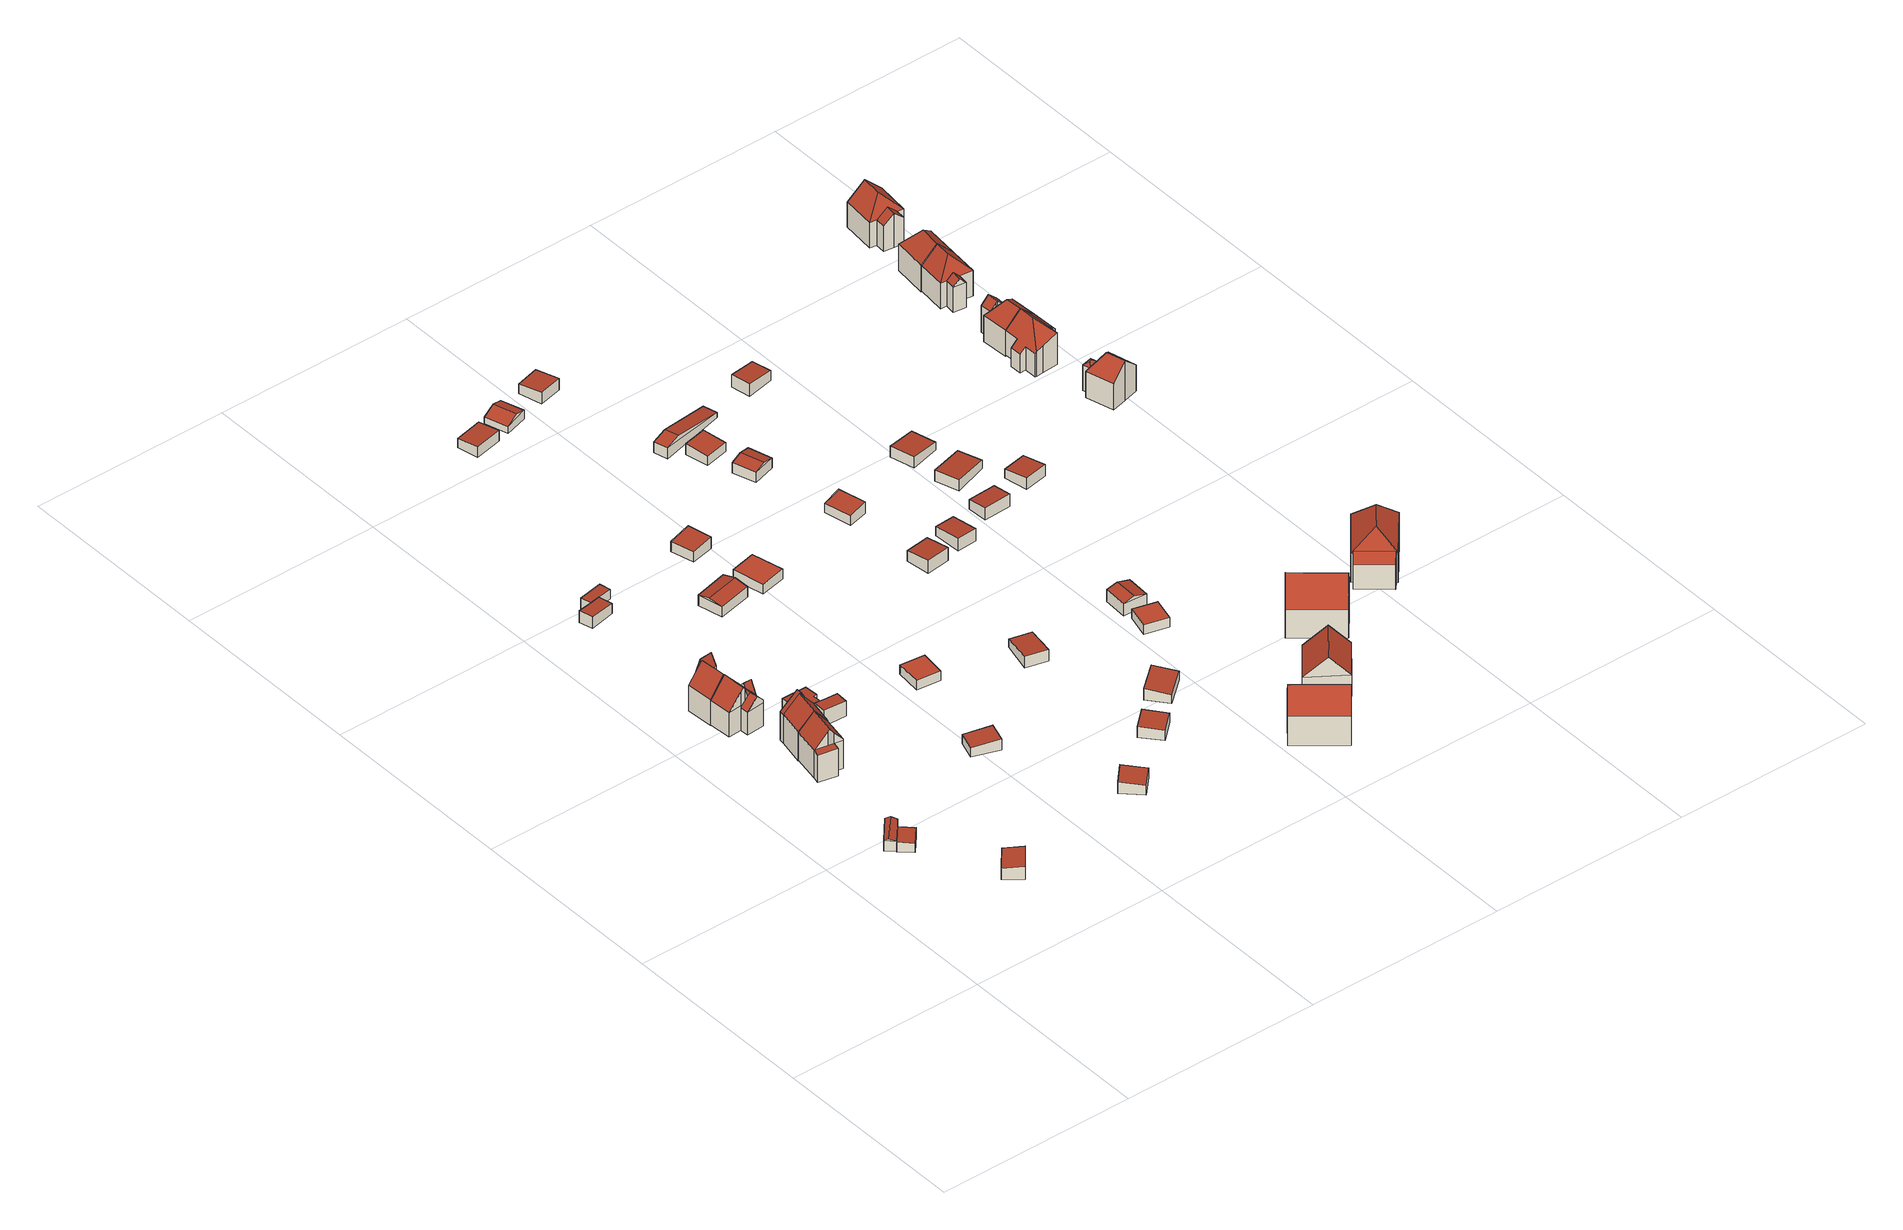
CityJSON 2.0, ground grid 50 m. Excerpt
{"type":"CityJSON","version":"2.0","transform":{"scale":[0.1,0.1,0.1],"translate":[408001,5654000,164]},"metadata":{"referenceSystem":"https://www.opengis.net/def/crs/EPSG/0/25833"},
"CityObjects":{
"building1":{"type":"Building","attributes":{"Dachtyp_tdc":"tdcFreeFormRoof","Gemeindeschluessel":14612000,"Dachneigung":24.01,"QualitaetDacherkennung":64,"Geometrietyp2DReferenz":"3000","measuredHeight":3.29,"function":"31001_9998","roofType":"5000"},"geometry":[{"type":"Solid","lod":"2","boundaries":[[[[0,1,2,3]],[[1,4,5,2]],[[4,6,7,5]],[[6,8,9,7]],[[8,0,3,9]],[[10,11,4,1]],[[8,6,11,10,0]],[[6,4,11]],[[1,0,10]],[[3,2,5,7,9]]]],"semantics":{"surfaces":[{"type":"WallSurface"},{"type":"RoofSurface"},{"type":"GroundSurface"}],"values":[[0,0,0,0,0,1,1,0,0,2]]}}]},
"building2":{"type":"Building","attributes":{"Dachtyp_tdc":"tdcPolyFlatRoof","Gemeindeschluessel":14612000,"Dachneigung":4.8,"QualitaetDacherkennung":74,"Geometrietyp2DReferenz":"3000","measuredHeight":2.7,"function":"31001_9998","roofType":"2100"},"geometry":[{"type":"Solid","lod":"2","boundaries":[[[[12,13,14,15]],[[13,16,17,14]],[[16,18,19,17]],[[18,12,15,19]],[[18,16,13,12]],[[15,14,17,19]]]],"semantics":{"surfaces":[{"type":"WallSurface"},{"type":"RoofSurface"},{"type":"GroundSurface"}],"values":[[0,0,0,0,1,2]]}}]},
"building3":{"type":"Building","attributes":{"Dachtyp_tdc":"tdcPolyFlatRoof","Gemeindeschluessel":14612000,"Dachneigung":5.54,"QualitaetDacherkennung":63,"Geometrietyp2DReferenz":"3000","measuredHeight":3.37,"function":"31001_9998","roofType":"2100"},"geometry":[{"type":"Solid","lod":"2","boundaries":[[[[20,21,22,23]],[[21,24,25,22]],[[24,26,27,25]],[[26,20,23,27]],[[26,24,21,20]],[[23,22,25,27]]]],"semantics":{"surfaces":[{"type":"WallSurface"},{"type":"RoofSurface"},{"type":"GroundSurface"}],"values":[[0,0,0,0,1,2]]}}]},
"building4":{"type":"Building","attributes":{"Gemeindeschluessel":14612000,"Geometrietyp2DReferenz":"3000","function":"31001_9998","roofType":"9999"},"children":["building4-1","building4-2"]},
"building4-1":{"type":"BuildingPart","attributes":{"Dachtyp_tdc":"tdcPolyFlatRoof","Dachneigung":5.91,"QualitaetDacherkennung":67,"Geometrietyp2DReferenz":"3000","measuredHeight":7.47,"roofType":"2100"},"parents":["building4"],"geometry":[{"type":"MultiSurface","lod":"2","boundaries":[[[28,29,30,31,32]],[[33,34,35,36,37]],[[34,28,32,35]],[[34,33,38,29,28]],[[32,31,36,35]]],"semantics":{"surfaces":[{"type":"WallSurface"},{"type":"RoofSurface"},{"type":"GroundSurface"}],"values":[0,0,0,1,2]}}]},
"building4-2":{"type":"BuildingPart","attributes":{"Dachtyp_tdc":"tdcGableRoof","Dachneigung":50.15,"QualitaetDacherkennung":76,"Geometrietyp2DReferenz":"3000","measuredHeight":11.73,"roofType":"3100"},"parents":["building4"],"geometry":[{"type":"MultiSurface","lod":"2","boundaries":[[[39,37,36,40]],[[30,41,42,31]],[[41,43,44,42]],[[43,39,40,44]],[[45,46,47,48,49]],[[30,38,47,46,41]],[[39,49,48,33,37]],[[43,45,49,39]],[[41,46,45,43]],[[40,36,31,42,44]]],"semantics":{"surfaces":[{"type":"WallSurface"},{"type":"RoofSurface"},{"type":"GroundSurface"}],"values":[0,0,0,0,1,1,0,0,0,2]}}]},
"building5":{"type":"Building","attributes":{"Gemeindeschluessel":14612000,"Geometrietyp2DReferenz":"3000","function":"31001_9998","roofType":"9999"},"children":["building5-1","building5-2","building5-3"]},
"building5-1":{"type":"BuildingPart","attributes":{"Dachtyp_tdc":"tdcGableRoof","Dachneigung":64.84,"QualitaetDacherkennung":18,"Geometrietyp2DReferenz":"3000","measuredHeight":7.88,"roofType":"3100"},"parents":["building5"],"geometry":[{"type":"MultiSurface","lod":"2","boundaries":[[[50,51,52,53]],[[50,54,55]],[[54,56,57,58,59,55]],[[51,50,55,59,60,61]],[[62,63,53,52]],[[56,54,63,62]],[[54,50,53,63]]],"semantics":{"surfaces":[{"type":"WallSurface"},{"type":"RoofSurface"},{"type":"GroundSurface"}],"values":[0,0,1,1,2,0,0]}}]},
"building5-2":{"type":"BuildingPart","attributes":{"Dachtyp_tdc":"tdcGableRoof","Dachneigung":49.21,"QualitaetDacherkennung":66,"Geometrietyp2DReferenz":"3000","measuredHeight":11.19,"roofType":"3100"},"parents":["building5"],"geometry":[{"type":"MultiSurface","lod":"2","boundaries":[[[64,65,66]],[[66,65,67,68]],[[66,52,51]],[[66,68,69,70,52]],[[71,72,73,74,75]],[[76,77,78,79]],[[52,70,74,73,80,81,62]],[[72,76,80,73]],[[76,79,81,80]],[[78,77,82,67,65,64,60,58]],[[72,83,82,77,76]],[[71,83,72]]],"semantics":{"surfaces":[{"type":"WallSurface"},{"type":"GroundSurface"},{"type":"RoofSurface"}],"values":[0,0,0,0,0,0,1,0,0,2,2,0]}}]},
"building5-3":{"type":"BuildingPart","attributes":{"Dachtyp_tdc":"tdcGableRoof","Dachneigung":43.68,"QualitaetDacherkennung":61,"Geometrietyp2DReferenz":"3000","measuredHeight":8.79,"roofType":"3100"},"parents":["building5"],"geometry":[{"type":"MultiSurface","lod":"2","boundaries":[[[84,85,86,87]],[[88,89,90,67]],[[85,89,88,91,75]],[[69,68,67,90,84]],[[84,90,89,85]],[[86,74,70,87]],[[85,75,74,86]],[[69,84,87,70]]],"semantics":{"surfaces":[{"type":"WallSurface"},{"type":"RoofSurface"},{"type":"GroundSurface"}],"values":[0,1,1,0,0,2,0,0]}}]},
"building6":{"type":"Building","attributes":{"Gemeindeschluessel":14612000,"Geometrietyp2DReferenz":"3000","function":"31001_9998","roofType":"9999"},"children":["building6-1","building6-2"]},
"building6-1":{"type":"BuildingPart","attributes":{"Dachtyp_tdc":"tdcGableRoof","Dachneigung":47.44,"QualitaetDacherkennung":77,"Geometrietyp2DReferenz":"3000","measuredHeight":11.99,"roofType":"3100"},"parents":["building6"],"geometry":[{"type":"MultiSurface","lod":"2","boundaries":[[[92,93,94,95]],[[93,96,97,94]],[[96,98,99,97]],[[98,100,101,102,99]],[[98,103,104,100]],[[105,106,107,104,103,108]],[[96,108,103,98]],[[93,105,108,96]],[[92,106,105,93]],[[102,95,94,97,99]]],"semantics":{"surfaces":[{"type":"WallSurface"},{"type":"RoofSurface"},{"type":"GroundSurface"}],"values":[0,0,0,0,1,1,0,0,0,2]}}]},
"building6-2":{"type":"BuildingPart","attributes":{"Dachtyp_tdc":"tdcGableRoof","Dachneigung":47.82,"QualitaetDacherkennung":32,"Geometrietyp2DReferenz":"3000","measuredHeight":11.99,"roofType":"3100"},"parents":["building6"],"geometry":[{"type":"MultiSurface","lod":"2","boundaries":[[[109,101,110,107,111,112]],[[113,114,112,111]],[[102,115,116,95]],[[101,109,115,102]],[[109,114,116,115]],[[114,113,106,92,95,116]],[[114,109,112]]],"semantics":{"surfaces":[{"type":"RoofSurface"},{"type":"GroundSurface"},{"type":"WallSurface"}],"values":[0,0,1,2,2,2,2]}}]},
"building7":{"type":"Building","attributes":{"Gemeindeschluessel":14612000,"Geometrietyp2DReferenz":"3000","function":"31001_9998","roofType":"9999"},"children":["building7-1","building7-2"]},
"building7-1":{"type":"BuildingPart","attributes":{"Dachtyp_tdc":"tdcFreeFormRoof","Dachneigung":78.38,"QualitaetDacherkennung":14,"Geometrietyp2DReferenz":"3000","measuredHeight":11.39,"roofType":"5000"},"parents":["building7"],"geometry":[{"type":"MultiSurface","lod":"2","boundaries":[[[117,118,119,120,121]],[[118,122,123,119]],[[122,124,125,126,123]],[[127,124,122]],[[128,127,122,118]],[[128,118,117]],[[127,128,117,129,124]],[[120,119,123,126]]],"semantics":{"surfaces":[{"type":"WallSurface"},{"type":"RoofSurface"},{"type":"GroundSurface"}],"values":[0,0,0,1,1,1,1,2]}}]},
"building7-2":{"type":"BuildingPart","attributes":{"Dachtyp_tdc":"tdcGableRoof","Dachneigung":49.67,"QualitaetDacherkennung":64,"Geometrietyp2DReferenz":"3000","measuredHeight":11.41,"roofType":"3100"},"parents":["building7"],"geometry":[{"type":"MultiSurface","lod":"2","boundaries":[[[130,131,132,133]],[[125,134,135,126]],[[134,130,133,135]],[[130,134,136]],[[131,130,136,137]],[[134,125,129,137,136]],[[133,132,120,126,135]]],"semantics":{"surfaces":[{"type":"WallSurface"},{"type":"RoofSurface"},{"type":"GroundSurface"}],"values":[0,0,0,0,1,1,2]}}]},
"building8":{"type":"Building","attributes":{"Dachtyp_tdc":"tdcPolyFlatRoof","Gemeindeschluessel":14612000,"Dachneigung":2.83,"QualitaetDacherkennung":79,"Geometrietyp2DReferenz":"3000","measuredHeight":3.53,"function":"31001_9998","roofType":"2100"},"geometry":[{"type":"Solid","lod":"2","boundaries":[[[[138,139,140,141]],[[139,142,143,140]],[[142,144,145,143]],[[144,146,147,145]],[[146,148,149,147]],[[148,150,151,149]],[[150,138,141,151]],[[150,148,146,144,142,139,138]],[[141,140,143,145,147,149,151]]]],"semantics":{"surfaces":[{"type":"WallSurface"},{"type":"RoofSurface"},{"type":"GroundSurface"}],"values":[[0,0,0,0,0,0,0,1,2]]}}]},
"building9":{"type":"Building","attributes":{"Dachtyp_tdc":"tdcPolyFlatRoof","Gemeindeschluessel":14612000,"Dachneigung":2.79,"QualitaetDacherkennung":89,"Geometrietyp2DReferenz":"3000","measuredHeight":4.32,"function":"31001_9998","roofType":"2100"},"geometry":[{"type":"Solid","lod":"2","boundaries":[[[[152,153,154,155]],[[153,156,157,154]],[[156,158,159,157]],[[158,160,161,159]],[[160,152,155,161]],[[160,158,156,153,152]],[[155,154,157,159,161]]]],"semantics":{"surfaces":[{"type":"WallSurface"},{"type":"RoofSurface"},{"type":"GroundSurface"}],"values":[[0,0,0,0,0,1,2]]}}]},
"building10":{"type":"Building","attributes":{"Dachtyp_tdc":"tdcPolyFlatRoof","Gemeindeschluessel":14612000,"Dachneigung":3.5,"QualitaetDacherkennung":73,"Geometrietyp2DReferenz":"3000","measuredHeight":3.08,"function":"31001_9998","roofType":"2100"},"geometry":[{"type":"Solid","lod":"2","boundaries":[[[[162,163,164,165]],[[163,166,167,164]],[[166,168,169,167]],[[168,170,171,169]],[[170,162,165,171]],[[170,168,166,163,162]],[[165,164,167,169,171]]]],"semantics":{"surfaces":[{"type":"WallSurface"},{"type":"RoofSurface"},{"type":"GroundSurface"}],"values":[[0,0,0,0,0,1,2]]}}]},
"building11":{"type":"Building","attributes":{"Dachtyp_tdc":"tdcPolyFlatRoof","Gemeindeschluessel":14612000,"Dachneigung":3.48,"QualitaetDacherkennung":73,"Geometrietyp2DReferenz":"3000","measuredHeight":2.92,"function":"31001_9998","roofType":"2100"},"geometry":[{"type":"Solid","lod":"2","boundaries":[[[[172,173,174,175]],[[173,176,177,174]],[[176,178,179,177]],[[178,180,181,179]],[[180,172,175,181]],[[180,178,176,173,172]],[[175,174,177,179,181]]]],"semantics":{"surfaces":[{"type":"WallSurface"},{"type":"RoofSurface"},{"type":"GroundSurface"}],"values":[[0,0,0,0,0,1,2]]}}]},
"building12":{"type":"Building","attributes":{"Dachtyp_tdc":"tdcPolyFlatRoof","Gemeindeschluessel":14612000,"Dachneigung":3.82,"QualitaetDacherkennung":69,"Geometrietyp2DReferenz":"3000","measuredHeight":2.99,"function":"31001_9998","roofType":"2100"},"geometry":[{"type":"Solid","lod":"2","boundaries":[[[[182,183,184,185]],[[183,186,187,184]],[[186,188,189,187]],[[188,182,185,189]],[[188,186,183,182]],[[185,184,187,189]]]],"semantics":{"surfaces":[{"type":"WallSurface"},{"type":"RoofSurface"},{"type":"GroundSurface"}],"values":[[0,0,0,0,1,2]]}}]},
"building13":{"type":"Building","attributes":{"Dachtyp_tdc":"tdcPolyFlatRoof","Gemeindeschluessel":14612000,"Dachneigung":4.58,"QualitaetDacherkennung":80,"Geometrietyp2DReferenz":"3000","measuredHeight":3.08,"function":"31001_9998","roofType":"2100"},"geometry":[{"type":"Solid","lod":"2","boundaries":[[[[190,191,192,193]],[[191,194,195,192]],[[194,196,197,195]],[[196,190,193,197]],[[196,194,191,190]],[[193,192,195,197]]]],"semantics":{"surfaces":[{"type":"WallSurface"},{"type":"RoofSurface"},{"type":"GroundSurface"}],"values":[[0,0,0,0,1,2]]}}]},
"building14":{"type":"Building","attributes":{"Dachtyp_tdc":"tdcGableRoof","Gemeindeschluessel":14612000,"Dachneigung":12.21,"QualitaetDacherkennung":77,"Geometrietyp2DReferenz":"3000","measuredHeight":3.48,"function":"31001_9998","roofType":"3100"},"geometry":[{"type":"Solid","lod":"2","boundaries":[[[[198,199,200,201]],[[199,202,203,200]],[[202,204,205,203]],[[204,198,201,205]],[[202,199,206]],[[198,204,207]],[[199,198,207,206]],[[204,202,206,207]],[[201,200,203,205]]]],"semantics":{"surfaces":[{"type":"WallSurface"},{"type":"RoofSurface"},{"type":"GroundSurface"}],"values":[[0,0,0,0,0,0,1,1,2]]}}]},
"building15":{"type":"Building","attributes":{"Dachtyp_tdc":"tdcPolyFlatRoof","Gemeindeschluessel":14612000,"Dachneigung":0,"QualitaetDacherkennung":63,"Geometrietyp2DReferenz":"3000","measuredHeight":2.54,"function":"31001_9998","roofType":"1000"},"geometry":[{"type":"Solid","lod":"2","boundaries":[[[[208,209,210,211]],[[209,212,213,210]],[[212,214,215,213]],[[214,208,211,215]],[[214,212,209,208]],[[211,210,213,215]]]],"semantics":{"surfaces":[{"type":"WallSurface"},{"type":"RoofSurface"},{"type":"GroundSurface"}],"values":[[0,0,0,0,1,2]]}}]},
"building16":{"type":"Building","attributes":{"Dachtyp_tdc":"tdcPolyFlatRoof","Gemeindeschluessel":14612000,"Dachneigung":0,"QualitaetDacherkennung":84,"Geometrietyp2DReferenz":"3000","measuredHeight":2.6,"function":"31001_9998","roofType":"1000"},"geometry":[{"type":"Solid","lod":"2","boundaries":[[[[216,217,218,219]],[[220,221,222,223]],[[219,218,221,220]],[[218,217,222,221]],[[217,216,223,222]],[[216,219,220,223]]]],"semantics":{"surfaces":[{"type":"RoofSurface"},{"type":"GroundSurface"},{"type":"WallSurface"}],"values":[[0,1,2,2,2,2]]}}]},
"building17":{"type":"Building","attributes":{"Dachtyp_tdc":"tdcPolyFlatRoof","Gemeindeschluessel":14612000,"Dachneigung":4.17,"QualitaetDacherkennung":79,"Geometrietyp2DReferenz":"3000","measuredHeight":3.18,"function":"31001_9998","roofType":"2100"},"geometry":[{"type":"Solid","lod":"2","boundaries":[[[[224,225,226,227]],[[225,228,229,226]],[[228,230,231,229]],[[230,224,227,231]],[[230,228,225,224]],[[227,226,229,231]]]],"semantics":{"surfaces":[{"type":"WallSurface"},{"type":"RoofSurface"},{"type":"GroundSurface"}],"values":[[0,0,0,0,1,2]]}}]},
"building18":{"type":"Building","attributes":{"Dachtyp_tdc":"tdcPolyFlatRoof","Gemeindeschluessel":14612000,"Dachneigung":3.3,"QualitaetDacherkennung":82,"Geometrietyp2DReferenz":"3000","measuredHeight":2.96,"function":"31001_9998","roofType":"2100"},"geometry":[{"type":"Solid","lod":"2","boundaries":[[[[232,233,234,235]],[[233,236,237,234]],[[236,238,239,237]],[[238,232,235,239]],[[238,236,233,232]],[[235,234,237,239]]]],"semantics":{"surfaces":[{"type":"WallSurface"},{"type":"RoofSurface"},{"type":"GroundSurface"}],"values":[[0,0,0,0,1,2]]}}]},
"building19":{"type":"Building","attributes":{"Dachtyp_tdc":"tdcPolyFlatRoof","Gemeindeschluessel":14612000,"Dachneigung":4.35,"QualitaetDacherkennung":88,"Geometrietyp2DReferenz":"3000","measuredHeight":2.86,"function":"31001_9998","roofType":"2100"},"geometry":[{"type":"Solid","lod":"2","boundaries":[[[[240,241,242,243]],[[241,244,245,242]],[[244,246,247,245]],[[246,240,243,247]],[[246,244,241,240]],[[243,242,245,247]]]],"semantics":{"surfaces":[{"type":"WallSurface"},{"type":"RoofSurface"},{"type":"GroundSurface"}],"values":[[0,0,0,0,1,2]]}}]},
"building20":{"type":"Building","attributes":{"Dachtyp_tdc":"tdcPolyFlatRoof","Gemeindeschluessel":14612000,"Dachneigung":5.55,"QualitaetDacherkennung":79,"Geometrietyp2DReferenz":"3000","measuredHeight":3,"function":"31001_9998","roofType":"2100"},"geometry":[{"type":"Solid","lod":"2","boundaries":[[[[248,249,250,251]],[[249,252,253,250]],[[252,254,255,253]],[[252,249,248,254]],[[255,251,250,253]],[[254,248,251,255]]]],"semantics":{"surfaces":[{"type":"WallSurface"},{"type":"RoofSurface"},{"type":"GroundSurface"}],"values":[[0,0,0,1,2,0]]}}]},
"building21":{"type":"Building","attributes":{"Dachtyp_tdc":"tdcPolyFlatRoof","Gemeindeschluessel":14612000,"Dachneigung":6.62,"QualitaetDacherkennung":76,"Geometrietyp2DReferenz":"3000","measuredHeight":3.08,"function":"31001_9998","roofType":"2100"},"geometry":[{"type":"Solid","lod":"2","boundaries":[[[[256,257,258,259]],[[260,261,262,263]],[[261,256,259,262]],[[261,260,257,256]],[[259,258,263,262]],[[257,260,263,258]]]],"semantics":{"surfaces":[{"type":"WallSurface"},{"type":"RoofSurface"},{"type":"GroundSurface"}],"values":[[0,0,0,1,2,0]]}}]},
"building22":{"type":"Building","attributes":{"Dachtyp_tdc":"tdcGableRoof","Gemeindeschluessel":14612000,"Dachneigung":23,"QualitaetDacherkennung":77,"Geometrietyp2DReferenz":"3000","measuredHeight":3.1,"function":"31001_9998","roofType":"3100"},"geometry":[{"type":"Solid","lod":"2","boundaries":[[[[264,265,266,267]],[[265,268,269,266]],[[268,270,271,269]],[[270,264,267,271]],[[268,265,272]],[[264,270,273]],[[265,264,273,272]],[[270,268,272,273]],[[267,266,269,271]]]],"semantics":{"surfaces":[{"type":"WallSurface"},{"type":"RoofSurface"},{"type":"GroundSurface"}],"values":[[0,0,0,0,0,0,1,1,2]]}}]},
"building23":{"type":"Building","attributes":{"Dachtyp_tdc":"tdcGableRoof","Gemeindeschluessel":14612000,"Dachneigung":50.03,"QualitaetDacherkennung":76,"Geometrietyp2DReferenz":"3000","measuredHeight":12.95,"function":"31001_9998","roofType":"3100"},"geometry":[{"type":"Solid","lod":"2","boundaries":[[[[274,275,276,277]],[[275,278,279,276]],[[278,280,281,279]],[[280,274,277,281]],[[278,275,282]],[[274,280,283]],[[275,274,283,282]],[[280,278,282,283]],[[277,276,279,281]]]],"semantics":{"surfaces":[{"type":"WallSurface"},{"type":"RoofSurface"},{"type":"GroundSurface"}],"values":[[0,0,0,0,0,0,1,1,2]]}}]},
"building24":{"type":"Building","attributes":{"Dachtyp_tdc":"tdcPolyFlatRoof","Gemeindeschluessel":14612000,"Dachneigung":6.34,"QualitaetDacherkennung":88,"Geometrietyp2DReferenz":"3000","measuredHeight":3.46,"function":"31001_9998","roofType":"2100"},"geometry":[{"type":"Solid","lod":"2","boundaries":[[[[284,285,286,287]],[[285,288,289,286]],[[288,290,291,289]],[[290,284,287,291]],[[290,288,285,284]],[[287,286,289,291]]]],"semantics":{"surfaces":[{"type":"WallSurface"},{"type":"RoofSurface"},{"type":"GroundSurface"}],"values":[[0,0,0,0,1,2]]}}]},
"building25":{"type":"Building","attributes":{"Dachtyp_tdc":"tdcPolyFlatRoof","Gemeindeschluessel":14612000,"Dachneigung":5.11,"QualitaetDacherkennung":77,"Geometrietyp2DReferenz":"3000","measuredHeight":3.13,"function":"31001_9998","roofType":"2100"},"geometry":[{"type":"Solid","lod":"2","boundaries":[[[[292,293,294,295]],[[293,296,297,294]],[[296,298,299,297]],[[298,292,295,299]],[[298,296,293,292]],[[295,294,297,299]]]],"semantics":{"surfaces":[{"type":"WallSurface"},{"type":"RoofSurface"},{"type":"GroundSurface"}],"values":[[0,0,0,0,1,2]]}}]},
"building26":{"type":"Building","attributes":{"Dachtyp_tdc":"tdcPolyFlatRoof","Gemeindeschluessel":14612000,"Dachneigung":8.3,"QualitaetDacherkennung":82,"Geometrietyp2DReferenz":"3000","measuredHeight":3.28,"function":"31001_9998","roofType":"2100"},"geometry":[{"type":"Solid","lod":"2","boundaries":[[[[300,301,302,303]],[[301,304,305,302]],[[304,306,307,305]],[[306,300,303,307]],[[306,304,301,300]],[[303,302,305,307]]]],"semantics":{"surfaces":[{"type":"WallSurface"},{"type":"RoofSurface"},{"type":"GroundSurface"}],"values":[[0,0,0,0,1,2]]}}]},
"building27":{"type":"Building","attributes":{"Dachtyp_tdc":"tdcPolyFlatRoof","Gemeindeschluessel":14612000,"Dachneigung":5.22,"QualitaetDacherkennung":75,"Geometrietyp2DReferenz":"3000","measuredHeight":2.89,"function":"31001_9998","roofType":"2100"},"geometry":[{"type":"Solid","lod":"2","boundaries":[[[[308,309,310,311]],[[309,312,313,310]],[[312,314,315,313]],[[314,308,311,315]],[[314,312,309,308]],[[311,310,313,315]]]],"semantics":{"surfaces":[{"type":"WallSurface"},{"type":"RoofSurface"},{"type":"GroundSurface"}],"values":[[0,0,0,0,1,2]]}}]},
"building28":{"type":"Building","attributes":{"Dachtyp_tdc":"tdcGableRoof","Gemeindeschluessel":14612000,"Dachneigung":12.99,"QualitaetDacherkennung":86,"Geometrietyp2DReferenz":"3000","measuredHeight":3.36,"function":"31001_9998","roofType":"3100"},"geometry":[{"type":"Solid","lod":"2","boundaries":[[[[316,317,318,319]],[[317,320,321,318]],[[320,322,323,321]],[[322,316,319,323]],[[320,317,324]],[[316,322,325]],[[317,316,325,324]],[[322,320,324,325]],[[319,318,321,323]]]],"semantics":{"surfaces":[{"type":"WallSurface"},{"type":"RoofSurface"},{"type":"GroundSurface"}],"values":[[0,0,0,0,0,0,1,1,2]]}}]},
"building29":{"type":"Building","attributes":{"Dachtyp_tdc":"tdcPolyFlatRoof","Gemeindeschluessel":14612000,"Dachneigung":0,"QualitaetDacherkennung":88,"Geometrietyp2DReferenz":"3000","measuredHeight":2.5,"function":"31001_9998","roofType":"1000"},"geometry":[{"type":"Solid","lod":"2","boundaries":[[[[326,327,328,329]],[[327,330,331,328]],[[330,332,333,331]],[[332,326,329,333]],[[332,330,327,326]],[[329,328,331,333]]]],"semantics":{"surfaces":[{"type":"WallSurface"},{"type":"RoofSurface"},{"type":"GroundSurface"}],"values":[[0,0,0,0,1,2]]}}]},
"building30":{"type":"Building","attributes":{"Dachtyp_tdc":"tdcGableRoof","Gemeindeschluessel":14612000,"Dachneigung":10.14,"QualitaetDacherkennung":20,"Geometrietyp2DReferenz":"3000","measuredHeight":3.67,"function":"31001_9998","roofType":"3100"},"geometry":[{"type":"Solid","lod":"2","boundaries":[[[[334,335,336,337]],[[335,338,339,336]],[[338,340,341,339]],[[340,334,337,341]],[[338,335,342]],[[334,340,343]],[[335,334,343,342]],[[340,338,342,343]],[[337,336,339,341]]]],"semantics":{"surfaces":[{"type":"WallSurface"},{"type":"RoofSurface"},{"type":"GroundSurface"}],"values":[[0,0,0,0,0,0,1,1,2]]}}]},
"building31":{"type":"Building","attributes":{"Dachtyp_tdc":"tdcPolyFlatRoof","Gemeindeschluessel":14612000,"Dachneigung":6.38,"QualitaetDacherkennung":90,"Geometrietyp2DReferenz":"3000","measuredHeight":3.24,"function":"31001_9998","roofType":"2100"},"geometry":[{"type":"Solid","lod":"2","boundaries":[[[[344,345,346,347]],[[345,348,349,346]],[[348,350,351,349]],[[350,344,347,351]],[[350,348,345,344]],[[347,346,349,351]]]],"semantics":{"surfaces":[{"type":"WallSurface"},{"type":"RoofSurface"},{"type":"GroundSurface"}],"values":[[0,0,0,0,1,2]]}}]},
"building32":{"type":"Building","attributes":{"Dachtyp_tdc":"tdcGableRoof","Gemeindeschluessel":14612000,"Dachneigung":17.07,"QualitaetDacherkennung":91,"Geometrietyp2DReferenz":"3000","measuredHeight":3.97,"function":"31001_9998","roofType":"3100"},"geometry":[{"type":"Solid","lod":"2","boundaries":[[[[352,353,354,355]],[[353,356,357,354]],[[356,358,359,357]],[[358,352,355,359]],[[356,353,360]],[[352,358,361]],[[353,352,361,360]],[[358,356,360,361]],[[355,354,357,359]]]],"semantics":{"surfaces":[{"type":"WallSurface"},{"type":"RoofSurface"},{"type":"GroundSurface"}],"values":[[0,0,0,0,0,0,1,1,2]]}}]},
"building33":{"type":"Building","attributes":{"Dachtyp_tdc":"tdcGableRoof","Gemeindeschluessel":14612000,"Dachneigung":44.69,"QualitaetDacherkennung":76,"Geometrietyp2DReferenz":"3000","measuredHeight":10.55,"function":"31001_9998","roofType":"3100"},"geometry":[{"type":"Solid","lod":"2","boundaries":[[[[362,363,364,365]],[[363,366,367,364]],[[366,368,369,367]],[[368,362,365,369]],[[366,363,370]],[[362,368,371]],[[363,362,371,370]],[[368,366,370,371]],[[365,364,367,369]]]],"semantics":{"surfaces":[{"type":"WallSurface"},{"type":"RoofSurface"},{"type":"GroundSurface"}],"values":[[0,0,0,0,0,0,1,1,2]]}}]},
"building34":{"type":"Building","attributes":{"Dachtyp_tdc":"tdcPolyFlatRoof","Gemeindeschluessel":14612000,"Dachneigung":7.95,"QualitaetDacherkennung":84,"Geometrietyp2DReferenz":"3000","measuredHeight":3.22,"function":"31001_9998","roofType":"2100"},"geometry":[{"type":"Solid","lod":"2","boundaries":[[[[372,373,374,375]],[[373,376,377,374]],[[376,378,379,377]],[[378,372,375,379]],[[378,376,373,372]],[[375,374,377,379]]]],"semantics":{"surfaces":[{"type":"WallSurface"},{"type":"RoofSurface"},{"type":"GroundSurface"}],"values":[[0,0,0,0,1,2]]}}]},
"building35":{"type":"Building","attributes":{"Gemeindeschluessel":14612000,"Geometrietyp2DReferenz":"3000","function":"31001_9998","roofType":"9999"},"children":["building35-1","building35-2"]},
"building35-1":{"type":"BuildingPart","attributes":{"Dachtyp_tdc":"tdcGableRoof","Dachneigung":50.55,"QualitaetDacherkennung":81,"Geometrietyp2DReferenz":"3000","measuredHeight":13.5,"roofType":"3100"},"parents":["building35"],"geometry":[{"type":"MultiSurface","lod":"2","boundaries":[[[380,381,382,383,384]],[[381,385,386,382]],[[385,387,388,386]],[[387,389,390,391,388]],[[392,393,394,395,396]],[[387,385,396,395]],[[389,394,393,380]],[[387,395,394,389]],[[380,393,392,381]],[[381,392,396,385]],[[383,382,386,388,391]]],"semantics":{"surfaces":[{"type":"WallSurface"},{"type":"RoofSurface"},{"type":"GroundSurface"}],"values":[0,0,0,0,1,1,0,0,0,0,2]}}]},
"building35-2":{"type":"BuildingPart","attributes":{"Dachtyp_tdc":"tdcPolyFlatRoof","Dachneigung":0,"QualitaetDacherkennung":48,"Geometrietyp2DReferenz":"3000","measuredHeight":4.21,"roofType":"1000"},"parents":["building35"],"geometry":[{"type":"MultiSurface","lod":"2","boundaries":[[[390,397,398,391]],[[397,399,400,398]],[[399,384,383,400]],[[384,399,397,390]],[[391,398,400,383]]],"semantics":{"surfaces":[{"type":"WallSurface"},{"type":"RoofSurface"},{"type":"GroundSurface"}],"values":[0,0,0,1,2]}}]},
"building36":{"type":"Building","attributes":{"Dachtyp_tdc":"tdcPolyFlatRoof","Gemeindeschluessel":14612000,"Dachneigung":4.62,"QualitaetDacherkennung":70,"Geometrietyp2DReferenz":"3000","measuredHeight":2.92,"function":"31001_9998","roofType":"2100"},"geometry":[{"type":"Solid","lod":"2","boundaries":[[[[401,402,403,404]],[[402,405,406,403]],[[405,407,408,406]],[[407,401,404,408]],[[407,405,402,401]],[[404,403,406,408]]]],"semantics":{"surfaces":[{"type":"WallSurface"},{"type":"RoofSurface"},{"type":"GroundSurface"}],"values":[[0,0,0,0,1,2]]}}]},
"building37":{"type":"Building","attributes":{"Dachtyp_tdc":"tdcPolyFlatRoof","Gemeindeschluessel":14612000,"Dachneigung":5.83,"QualitaetDacherkennung":78,"Geometrietyp2DReferenz":"3000","measuredHeight":2.88,"function":"31001_9998","roofType":"2100"},"geometry":[{"type":"Solid","lod":"2","boundaries":[[[[409,410,411,412]],[[410,413,414,411]],[[413,415,416,414]],[[415,409,412,416]],[[415,413,410,409]],[[412,411,414,416]]]],"semantics":{"surfaces":[{"type":"WallSurface"},{"type":"RoofSurface"},{"type":"GroundSurface"}],"values":[[0,0,0,0,1,2]]}}]},
"building38":{"type":"Building","attributes":{"Dachtyp_tdc":"tdcPolyFlatRoof","Gemeindeschluessel":14612000,"Dachneigung":5.61,"QualitaetDacherkennung":47,"Geometrietyp2DReferenz":"3000","measuredHeight":3.31,"function":"31001_9998","roofType":"2100"},"geometry":[{"type":"Solid","lod":"2","boundaries":[[[[417,418,419,420]],[[418,421,422,419]],[[421,423,424,422]],[[423,417,420,424]],[[423,421,418,417]],[[420,419,422,424]]]],"semantics":{"surfaces":[{"type":"WallSurface"},{"type":"RoofSurface"},{"type":"GroundSurface"}],"values":[[0,0,0,0,1,2]]}}]},
"building39":{"type":"Building","attributes":{"Dachtyp_tdc":"tdcPolyFlatRoof","Gemeindeschluessel":14612000,"Dachneigung":5.11,"QualitaetDacherkennung":75,"Geometrietyp2DReferenz":"3000","measuredHeight":2.95,"function":"31001_9998","roofType":"2100"},"geometry":[{"type":"Solid","lod":"2","boundaries":[[[[425,426,427,428]],[[426,429,430,427]],[[429,431,432,430]],[[431,425,428,432]],[[431,429,426,425]],[[428,427,430,432]]]],"semantics":{"surfaces":[{"type":"WallSurface"},{"type":"RoofSurface"},{"type":"GroundSurface"}],"values":[[0,0,0,0,1,2]]}}]},
"building40":{"type":"Building","attributes":{"Gemeindeschluessel":14612000,"Geometrietyp2DReferenz":"3000","function":"31001_9998","roofType":"9999"},"children":["building40-1","building40-2"]},
"building40-1":{"type":"BuildingPart","attributes":{"Dachtyp_tdc":"tdcPolyFlatRoof","Dachneigung":37.31,"QualitaetDacherkennung":26,"Geometrietyp2DReferenz":"3000","measuredHeight":8.36,"roofType":"2100"},"parents":["building40"],"geometry":[{"type":"MultiSurface","lod":"2","boundaries":[[[433,434,435,436,437,438]],[[434,439,440,435]],[[439,441,442,443,444,440]],[[441,439,434,433]],[[436,435,440,444]]],"semantics":{"surfaces":[{"type":"WallSurface"},{"type":"RoofSurface"},{"type":"GroundSurface"}],"values":[0,0,0,1,2]}}]},
"building40-2":{"type":"BuildingPart","attributes":{"Dachtyp_tdc":"tdcHipRoof","Dachneigung":43.69,"QualitaetDacherkennung":75,"Geometrietyp2DReferenz":"3000","measuredHeight":12.65,"roofType":"3200"},"parents":["building40"],"geometry":[{"type":"MultiSurface","lod":"2","boundaries":[[[445,446,447,448]],[[446,449,450,447]],[[449,437,436,450]],[[443,451,452,444]],[[451,445,448,452]],[[453,445,454]],[[451,442,438,455,456]],[[445,451,456,454]],[[455,453,454,456]],[[446,453,455,449]],[[449,455,438,437]],[[443,442,451]],[[445,453,446]],[[448,447,450,436,444,452]]],"semantics":{"surfaces":[{"type":"WallSurface"},{"type":"RoofSurface"},{"type":"GroundSurface"}],"values":[0,0,0,0,0,1,1,1,1,0,0,0,0,2]}}]},
"building41":{"type":"Building","attributes":{"Gemeindeschluessel":14612000,"Geometrietyp2DReferenz":"3000","function":"31001_9998","roofType":"9999"},"children":["building41-1","building41-2"]},
"building41-1":{"type":"BuildingPart","attributes":{"Dachtyp_tdc":"tdcFreeFormRoof","Dachneigung":32.48,"QualitaetDacherkennung":13,"Geometrietyp2DReferenz":"3000","measuredHeight":7.47,"roofType":"5000"},"parents":["building41"],"geometry":[{"type":"MultiSurface","lod":"2","boundaries":[[[457,458,459]],[[460,457,459,461]],[[460,461,462]],[[457,460,462,458]],[[463,464,465,466]],[[462,461,464,463]],[[461,459,465,464]],[[459,458,466,465]]],"semantics":{"surfaces":[{"type":"RoofSurface"},{"type":"GroundSurface"},{"type":"WallSurface"}],"values":[0,0,0,0,1,2,2,2]}}]},
"building41-2":{"type":"BuildingPart","attributes":{"Dachtyp_tdc":"tdcHipAndGableRoof","Dachneigung":41.38,"QualitaetDacherkennung":70,"Geometrietyp2DReferenz":"3000","measuredHeight":10.52,"roofType":"5000"},"parents":["building41"],"geometry":[{"type":"MultiSurface","lod":"2","boundaries":[[[467,468,469,470]],[[468,471,462,463,469]],[[472,466,458]],[[472,473,474,466]],[[473,475,476,474]],[[475,477,478,476]],[[477,467,470,478]],[[473,472,471,468,479]],[[468,467,477,479]],[[477,475,473,479]],[[470,469,463,466,474,476,478]]],"semantics":{"surfaces":[{"type":"WallSurface"},{"type":"RoofSurface"},{"type":"GroundSurface"}],"values":[0,0,0,0,0,0,0,1,1,1,2]}}]},
"building42":{"type":"Building","attributes":{"Gemeindeschluessel":14612000,"Geometrietyp2DReferenz":"3000","function":"31001_9998","roofType":"9999"},"children":["building42-1","building42-2"]},
"building42-1":{"type":"BuildingPart","attributes":{"Dachtyp_tdc":"tdcHipAndGableRoof","Dachneigung":41.53,"QualitaetDacherkennung":53,"Geometrietyp2DReferenz":"3000","measuredHeight":10.2,"roofType":"5000"},"parents":["building42"],"geometry":[{"type":"MultiSurface","lod":"2","boundaries":[[[480,481,482,483]],[[481,484,485,482]],[[484,486,487,485]],[[486,488,489,487]],[[488,490,491,489]],[[492,493,494,495]],[[493,496,497,494]],[[496,498,499,497]],[[498,500,501,499]],[[500,502,503,501]],[[502,480,483,503]],[[498,496,493,504]],[[493,492,490,488,504]],[[488,486,484,481,480,502,500,498,504]],[[483,482,485,487,489,491,495,494,497,499,501,503]]],"semantics":{"surfaces":[{"type":"WallSurface"},{"type":"RoofSurface"},{"type":"GroundSurface"}],"values":[0,0,0,0,0,0,0,0,0,0,0,1,1,1,2]}}]},
"building42-2":{"type":"BuildingPart","attributes":{"Dachtyp_tdc":"tdcPolyFlatRoof","Dachneigung":41.31,"QualitaetDacherkennung":78,"Geometrietyp2DReferenz":"3000","measuredHeight":8.59,"roofType":"2100"},"parents":["building42"],"geometry":[{"type":"MultiSurface","lod":"2","boundaries":[[[505,506,507,491,490]],[[506,508,509,507]],[[508,510,492,495,509]],[[510,508,506,505]],[[491,507,509,495]]],"semantics":{"surfaces":[{"type":"WallSurface"},{"type":"RoofSurface"},{"type":"GroundSurface"}],"values":[0,0,0,1,2]}}]},
"building43":{"type":"Building","attributes":{"Gemeindeschluessel":14612000,"Geometrietyp2DReferenz":"3000","function":"31001_9998","roofType":"9999"},"children":["building43-1","building43-2"]},
"building43-1":{"type":"BuildingPart","attributes":{"Dachtyp_tdc":"tdcGableRoof","Dachneigung":42.87,"QualitaetDacherkennung":74,"Geometrietyp2DReferenz":"3000","measuredHeight":8.9,"roofType":"3100"},"parents":["building43"],"geometry":[{"type":"MultiSurface","lod":"2","boundaries":[[[511,512,513,514]],[[515,516,517,518]],[[515,519,520,516]],[[519,521,522,520]],[[521,523,524,522]],[[523,525,526,524]],[[525,511,514,526]],[[521,519,515,518,527]],[[527,528,512,511,525,523,521]],[[514,513,529,517,516,520,522,524,526]]],"semantics":{"surfaces":[{"type":"WallSurface"},{"type":"RoofSurface"},{"type":"GroundSurface"}],"values":[0,0,0,0,0,0,0,1,1,2]}}]},
"building43-2":{"type":"BuildingPart","attributes":{"Dachtyp_tdc":"tdcHipAndGableRoof","Dachneigung":41.49,"QualitaetDacherkennung":80,"Geometrietyp2DReferenz":"3000","measuredHeight":10.64,"roofType":"5000"},"parents":["building43"],"geometry":[{"type":"MultiSurface","lod":"2","boundaries":[[[486,530,531,532]],[[530,533,534,531]],[[533,518,517,534]],[[535,513,512]],[[535,536,537,513]],[[536,506,538,537]],[[506,488,539,538]],[[488,486,532,539]],[[536,535,528,540,518,533,530,541]],[[530,486,488,541]],[[488,506,536,541]],[[532,531,534,517,529,513,537,538,539]]],"semantics":{"surfaces":[{"type":"WallSurface"},{"type":"RoofSurface"},{"type":"GroundSurface"}],"values":[0,0,0,0,0,0,0,0,1,1,1,2]}}]},
"building44":{"type":"Building","attributes":{"Gemeindeschluessel":14612000,"Geometrietyp2DReferenz":"3000","function":"31001_9998","roofType":"9999"},"children":["building44-1","building44-2"]},
"building44-1":{"type":"BuildingPart","attributes":{"Dachtyp_tdc":"tdcGableRoof","Dachneigung":43.54,"QualitaetDacherkennung":64,"Geometrietyp2DReferenz":"3000","measuredHeight":8.26,"roofType":"3100"},"parents":["building44"],"geometry":[{"type":"MultiSurface","lod":"2","boundaries":[[[542,543,544,545]],[[543,546,547,544]],[[546,548,549,547]],[[542,550,551,543]],[[552,551,550,553]],[[548,553,550,542]],[[546,552,553,548]],[[543,551,552,546]],[[544,547,549,545]]],"semantics":{"surfaces":[{"type":"WallSurface"},{"type":"RoofSurface"},{"type":"GroundSurface"}],"values":[0,0,0,1,1,0,0,0,2]}}]},
"building44-2":{"type":"BuildingPart","attributes":{"Dachtyp_tdc":"tdcHipAndGableRoof","Dachneigung":46.38,"QualitaetDacherkennung":80,"Geometrietyp2DReferenz":"3000","measuredHeight":10.79,"roofType":"5000"},"parents":["building44"],"geometry":[{"type":"MultiSurface","lod":"2","boundaries":[[[554,555,556,557]],[[555,542,545,556]],[[548,558,559,549]],[[558,560,561,559]],[[560,562,563,561]],[[562,554,557,563]],[[558,548,542,555,564]],[[555,554,562,564]],[[562,560,558,564]],[[557,556,545,549,559,561,563]]],"semantics":{"surfaces":[{"type":"WallSurface"},{"type":"RoofSurface"},{"type":"GroundSurface"}],"values":[0,0,0,0,0,0,1,1,1,2]}}]},
"building45":{"type":"Building","attributes":{"Gemeindeschluessel":14612000,"Geometrietyp2DReferenz":"3000","function":"31001_9998","roofType":"9999"},"children":["building45-1","building45-2"]},
"building45-1":{"type":"BuildingPart","attributes":{"Dachtyp_tdc":"tdcPolyFlatRoof","Dachneigung":0,"QualitaetDacherkennung":53,"Geometrietyp2DReferenz":"3000","measuredHeight":4.39,"roofType":"1000"},"parents":["building45"],"geometry":[{"type":"MultiSurface","lod":"2","boundaries":[[[565,566,567,568]],[[566,569,570,567]],[[569,571,572,570]],[[571,569,566,565]],[[568,567,570,572]]],"semantics":{"surfaces":[{"type":"WallSurface"},{"type":"RoofSurface"},{"type":"GroundSurface"}],"values":[0,0,0,1,2]}}]},
"building45-2":{"type":"BuildingPart","attributes":{"Dachtyp_tdc":"tdcHipAndGableRoof","Dachneigung":45.32,"QualitaetDacherkennung":80,"Geometrietyp2DReferenz":"3000","measuredHeight":11.21,"roofType":"5000"},"parents":["building45"],"geometry":[{"type":"MultiSurface","lod":"2","boundaries":[[[573,574,575,576]],[[574,577,568,575]],[[577,565,568]],[[578,572,571]],[[578,579,580,572]],[[579,554,581,580]],[[554,582,583,581]],[[582,573,576,583]],[[579,578,577,574,584]],[[574,573,582,584]],[[582,554,579,584]],[[576,575,568,572,580,581,583]]],"semantics":{"surfaces":[{"type":"WallSurface"},{"type":"RoofSurface"},{"type":"GroundSurface"}],"values":[0,0,0,0,0,0,0,0,1,1,1,2]}}]},
"building46":{"type":"Building","attributes":{"Gemeindeschluessel":14612000,"Geometrietyp2DReferenz":"3000","function":"31001_9998","roofType":"9999"},"children":["building46-1","building46-2"]},
"building46-1":{"type":"BuildingPart","attributes":{"Dachtyp_tdc":"tdcHipAndGableRoof","Dachneigung":44.33,"QualitaetDacherkennung":79,"Geometrietyp2DReferenz":"3000","measuredHeight":10.92,"roofType":"5000"},"parents":["building46"],"geometry":[{"type":"MultiSurface","lod":"2","boundaries":[[[585,586,587,588]],[[586,589,590,587]],[[589,591,592,590]],[[591,593,594,592]],[[586,585,595,596,597,598,599]],[[598,593,591,599]],[[591,589,586,599]],[[594,600,601,602,588,587,590,592]],[[593,598,600,594]],[[598,597,601,600]]],"semantics":{"surfaces":[{"type":"WallSurface"},{"type":"RoofSurface"},{"type":"GroundSurface"}],"values":[0,0,0,0,1,1,1,2,0,0]}}]},
"building46-2":{"type":"BuildingPart","attributes":{"Dachtyp_tdc":"tdcGableRoof","Dachneigung":42.67,"QualitaetDacherkennung":52,"Geometrietyp2DReferenz":"3000","measuredHeight":9.14,"roofType":"3100"},"parents":["building46"],"geometry":[{"type":"MultiSurface","lod":"2","boundaries":[[[603,604,605,601,597]],[[604,606,607,605]],[[606,608,609,607]],[[608,585,588,609]],[[606,604,603,610]],[[610,595,585,608,606]],[[602,601,605,607,609,588]]],"semantics":{"surfaces":[{"type":"WallSurface"},{"type":"RoofSurface"},{"type":"GroundSurface"}],"values":[0,0,0,0,1,1,2]}}]}
},
"vertices":[
[22,293,197],[1,311,199],[1,311,172],[22,293,172],[51,368,199],[51,368,172],[72,350,197],[72,350,172],[57,333,197],[57,333,172],[9,303,204],[60,360,204],
[57,333,196],[87,307,193],[87,307,169],[57,333,169],[51,267,193],[51,267,169],[22,293,196],[22,293,169],
[189,71,182],[150,103,177],[150,103,148],[189,71,148],[195,157,177],[195,157,148],[233,125,182],[233,125,148],
[54,593,228],[58,610,230],[58,610,229],[58,610,155],[54,593,155],[105,601,230],[102,584,228],[102,584,155],[105,601,155],[105,601,229],[59,610,230],
[126,597,229],[126,597,155],[71,678,229],[71,678,155],[139,664,229],[139,664,155],[139,664,233],[107,670,273],[94,603,273],[105,601,258],[126,597,233],
[113,863,176],[93,862,176],[93,862,145],[113,863,145],[111,904,204],[112,885,224],[90,903,204],[91,897,210],[91,893,214],[92,884,224],[92,880,214],[92,878,210],[90,903,145],[111,904,145],
[93,862,214],[93,862,215],[93,862,210],[94,844,214],[94,844,210],[94,844,206],[94,844,145],[49,842,210],[16,840,210],[16,840,145],[49,842,145],[49,842,206],[12,897,210],[52,901,257],[90,905,214],[90,905,210],[12,897,145],[90,905,145],[56,842,257],[49,842,248],
[95,824,206],[50,821,206],[50,821,145],[95,824,145],[76,843,233],[78,823,233],[95,824,214],[53,842,210],
[133,734,230],[153,730,230],[153,730,152],[133,734,152],[139,664,230],[139,664,152],[71,678,230],[71,678,152],[85,744,230],[85,744,228],[85,744,152],[109,670,272],[122,736,272],[153,730,235],[133,734,259],[123,736,272],[139,664,235],
[87,758,228],[86,744,230],[124,736,272],[127,750,272],[133,734,260],[136,748,260],[87,758,152],[136,748,152],
[40,967,221],[40,981,221],[40,981,143],[40,967,143],[40,967,212],[85,984,221],[85,984,143],[86,969,221],[86,969,212],[86,969,143],[78,976,257],[47,974,257],[79,969,221],
[12,897,211],[8,965,211],[8,965,143],[12,897,143],[90,905,212],[90,905,143],[51,901,257],[47,967,257],
[223,780,168],[199,782,170],[199,782,136],[223,780,136],[166,783,171],[166,783,136],[164,845,171],[164,845,136],[229,847,168],[229,847,136],[231,813,168],[231,813,136],[222,812,168],[222,812,136],
[198,750,180],[199,782,180],[199,782,137],[198,750,137],[223,780,179],[223,780,137],[259,779,177],[259,779,137],[257,747,177],[257,747,137],
[47,1330,151],[39,1364,151],[39,1364,120],[47,1330,120],[78,1372,149],[78,1372,120],[103,1378,147],[103,1378,120],[111,1344,147],[111,1344,120],
[78,1373,146],[72,1400,146],[72,1400,117],[78,1373,117],[136,1415,142],[136,1415,117],[142,1387,142],[142,1387,117],[103,1378,145],[103,1378,117],
[395,532,151],[461,511,155],[461,511,126],[395,532,126],[446,463,155],[446,463,126],[380,485,151],[380,485,126],
[579,234,160],[623,192,155],[623,192,129],[579,234,129],[581,149,155],[581,149,129],[538,191,160],[538,191,129],
[270,1252,146],[354,1272,146],[354,1272,118],[270,1252,118],[368,1209,145],[368,1209,118],[284,1190,145],[284,1190,118],[361,1242,153],[276,1223,153],
[452,807,140],[513,800,140],[513,800,115],[452,807,115],[505,736,140],[505,736,115],[445,743,140],[445,743,115],
[454,1298,133],[391,1284,133],[408,1206,133],[472,1220,133],[472,1220,107],[408,1206,107],[391,1284,107],[454,1298,107],
[351,1442,132],[410,1456,136],[410,1456,105],[351,1442,105],[423,1397,136],[423,1397,105],[365,1384,132],[365,1384,105],
[737,276,146],[697,321,149],[697,321,120],[737,276,120],[742,361,149],[742,361,120],[782,316,146],[782,316,120],
[251,1959,119],[240,2012,115],[240,2012,90],[251,1959,90],[309,2027,115],[309,2027,90],[321,1974,119],[321,1974,90],
[686,733,137],[740,720,137],[740,720,115],[686,733,115],[722,644,145],[722,644,115],[668,657,145],[668,657,115],
[829,367,140],[791,414,147],[791,414,116],[829,367,116],[854,466,147],[892,419,140],[892,419,116],[854,466,116],
[394,2058,111],[411,2001,111],[411,2001,88],[394,2058,88],[354,1984,105],[354,1984,88],[337,2042,105],[337,2042,88],[384,1993,119],[368,2051,119],
[970,157,208],[1074,73,208],[1074,73,128],[970,157,128],[1021,8,206],[1021,8,128],[918,92,206],[918,92,128],[1048,41,257],[945,125,257],
[777,1113,130],[784,1053,137],[784,1053,102],[777,1113,102],[724,1046,137],[724,1046,102],[717,1106,130],[717,1106,102],
[477,2024,111],[463,2082,106],[463,2082,80],[477,2024,80],[521,2097,106],[521,2097,80],[536,2038,111],[536,2038,80],
[755,1291,128],[706,1280,121],[706,1280,96],[755,1291,96],[691,1348,121],[691,1348,96],[739,1359,128],[739,1359,96],
[655,1705,117],[668,1647,112],[668,1647,88],[655,1705,88],[609,1635,112],[609,1635,88],[597,1693,117],[597,1693,88],
[648,1522,119],[630,1579,119],[630,1579,92],[648,1522,92],[688,1597,119],[688,1597,92],[705,1539,118],[705,1539,92],[659,1588,126],[676,1530,126],
[937,592,135],[952,650,135],[952,650,110],[937,592,110],[1010,634,135],[1010,634,110],[995,576,135],[995,576,110],
[563,1711,111],[554,1746,111],[554,1746,82],[563,1711,82],[723,1789,95],[723,1789,82],[732,1754,95],[732,1754,82],[592,1756,119],[601,1721,119],
[870,1140,123],[874,1071,131],[874,1071,98],[870,1140,98],[824,1068,131],[824,1068,98],[821,1138,123],[821,1138,98],
[945,668,141],[948,728,141],[948,728,109],[945,668,109],[1008,725,139],[1008,725,109],[1005,665,139],[1005,665,109],[975,726,149],[972,666,149],
[1052,207,172],[1121,292,172],[1121,292,121],[1052,207,121],[1201,227,179],[1201,227,121],[1132,142,179],[1132,142,121],[1163,257,226],[1095,172,226],
[1005,1170,120],[1007,1120,127],[1007,1120,94],[1005,1170,94],[937,1117,127],[937,1117,94],[935,1167,120],[935,1167,94],
[1249,434,191],[1318,377,191],[1318,377,116],[1249,434,116],[1249,434,158],[1257,304,191],[1257,304,116],[1154,389,191],[1154,389,116],[1215,462,191],[1215,462,158],[1215,462,116],[1318,377,194],[1249,434,194],[1215,462,194],[1186,427,251],[1289,342,251],
[1228,478,158],[1228,478,116],[1262,450,158],[1262,450,116],
[1048,1262,110],[963,1234,117],[963,1234,88],[1048,1262,88],[944,1292,117],[944,1292,88],[1029,1320,110],[1029,1320,88],
[1015,1376,105],[942,1358,113],[942,1358,84],[1015,1376,84],[927,1418,113],[927,1418,84],[1000,1437,105],[1000,1437,84],
[906,1788,99],[837,1774,106],[837,1774,73],[906,1788,73],[828,1823,106],[828,1823,73],[896,1837,99],[896,1837,73],
[1074,1146,120],[1063,1205,114],[1063,1205,90],[1074,1146,90],[1122,1216,114],[1122,1216,90],[1133,1157,120],[1133,1157,90],
[1461,396,189],[1446,378,171],[1446,378,106],[1461,396,106],[1461,396,181],[1461,396,186],[1377,435,171],[1377,435,106],[1392,454,189],[1392,454,182],[1392,454,181],[1392,454,106],
[1474,561,181],[1552,496,181],[1552,496,106],[1474,561,106],[1465,393,181],[1465,393,106],[1388,457,181],[1388,457,106],[1552,496,186],[1495,503,232],[1465,393,186],[1447,445,232],
[1434,1370,118],[1445,1364,112],[1441,1382,112],[1426,1368,118],[1414,1375,112],[1419,1357,112],[1419,1357,44],[1414,1375,44],[1441,1382,44],[1445,1364,44],
[1422,1283,113],[1404,1353,113],[1404,1353,44],[1422,1283,44],[1419,1357,114],[1445,1364,114],[1481,1373,114],[1481,1373,44],[1499,1303,114],[1499,1303,44],[1461,1293,149],[1461,1293,44],[1449,1340,149],
[1361,1518,79],[1360,1547,79],[1360,1547,30],[1361,1518,30],[1377,1548,95],[1377,1548,30],[1376,1585,95],[1376,1585,30],[1417,1586,132],[1417,1586,30],[1435,1587,115],[1435,1587,30],[1438,1520,115],[1439,1490,115],[1439,1490,30],[1438,1520,30],[1399,1488,101],[1399,1488,30],[1380,1487,95],[1380,1487,30],[1377,1487,92],[1377,1487,30],[1376,1518,92],[1376,1518,30],[1419,1547,132],
[1435,1587,116],[1456,1588,97],[1456,1588,30],[1459,1521,97],[1459,1521,30],[1438,1520,116],
[1431,1656,95],[1432,1656,95],[1432,1656,25],[1431,1656,25],[1390,1680,96],[1390,1680,25],[1391,1654,25],[1391,1654,96],[1390,1682,96],[1390,1682,25],[1410,1683,114],[1410,1683,25],[1430,1684,96],[1430,1684,25],[1431,1680,95],[1431,1680,25],[1411,1655,114],[1430,1655,96],[1411,1655,25],
[1373,1653,95],[1373,1653,25],[1376,1585,25],[1391,1653,96],[1391,1653,25],[1432,1656,96],[1453,1657,97],[1453,1657,25],[1456,1588,25],[1417,1586,25],[1411,1655,96],[1415,1628,132],
[1428,1800,83],[1425,1775,83],[1425,1775,16],[1428,1800,16],[1393,1779,83],[1393,1779,16],[1396,1804,83],[1396,1804,16],[1412,1802,99],[1409,1777,99],[1393,1779,84],[1396,1804,84],
[1469,1870,83],[1461,1796,84],[1461,1796,16],[1469,1870,16],[1381,1805,83],[1381,1805,16],[1389,1879,82],[1389,1879,16],[1429,1875,124],[1429,1875,16],[1424,1833,124],
[1415,1964,55],[1417,1985,55],[1417,1985,11],[1415,1964,11],[1449,1982,55],[1449,1982,11],[1447,1960,55],[1447,1960,11],
[1389,1879,83],[1398,1966,82],[1398,1966,11],[1389,1879,11],[1415,1964,83],[1447,1960,83],[1478,1957,83],[1478,1957,11],[1469,1870,11],[1429,1875,123],[1429,1875,11],[1435,1930,123],
[1422,2067,72],[1404,2069,72],[1404,2069,5],[1422,2067,5],[1413,2154,72],[1413,2154,5],[1456,2149,114],[1456,2149,5],[1498,2144,73],[1498,2144,5],[1423,2067,72],[1449,2064,73],[1472,2062,73],[1489,2060,73],[1450,2096,114],[1489,2060,5],[1472,2062,5],[1449,2064,5],
[1472,2062,74],[1470,2036,74],[1470,2036,5],[1446,2038,96],[1446,2038,5],[1420,2041,72],[1420,2041,5],[1449,2064,96]
]}
